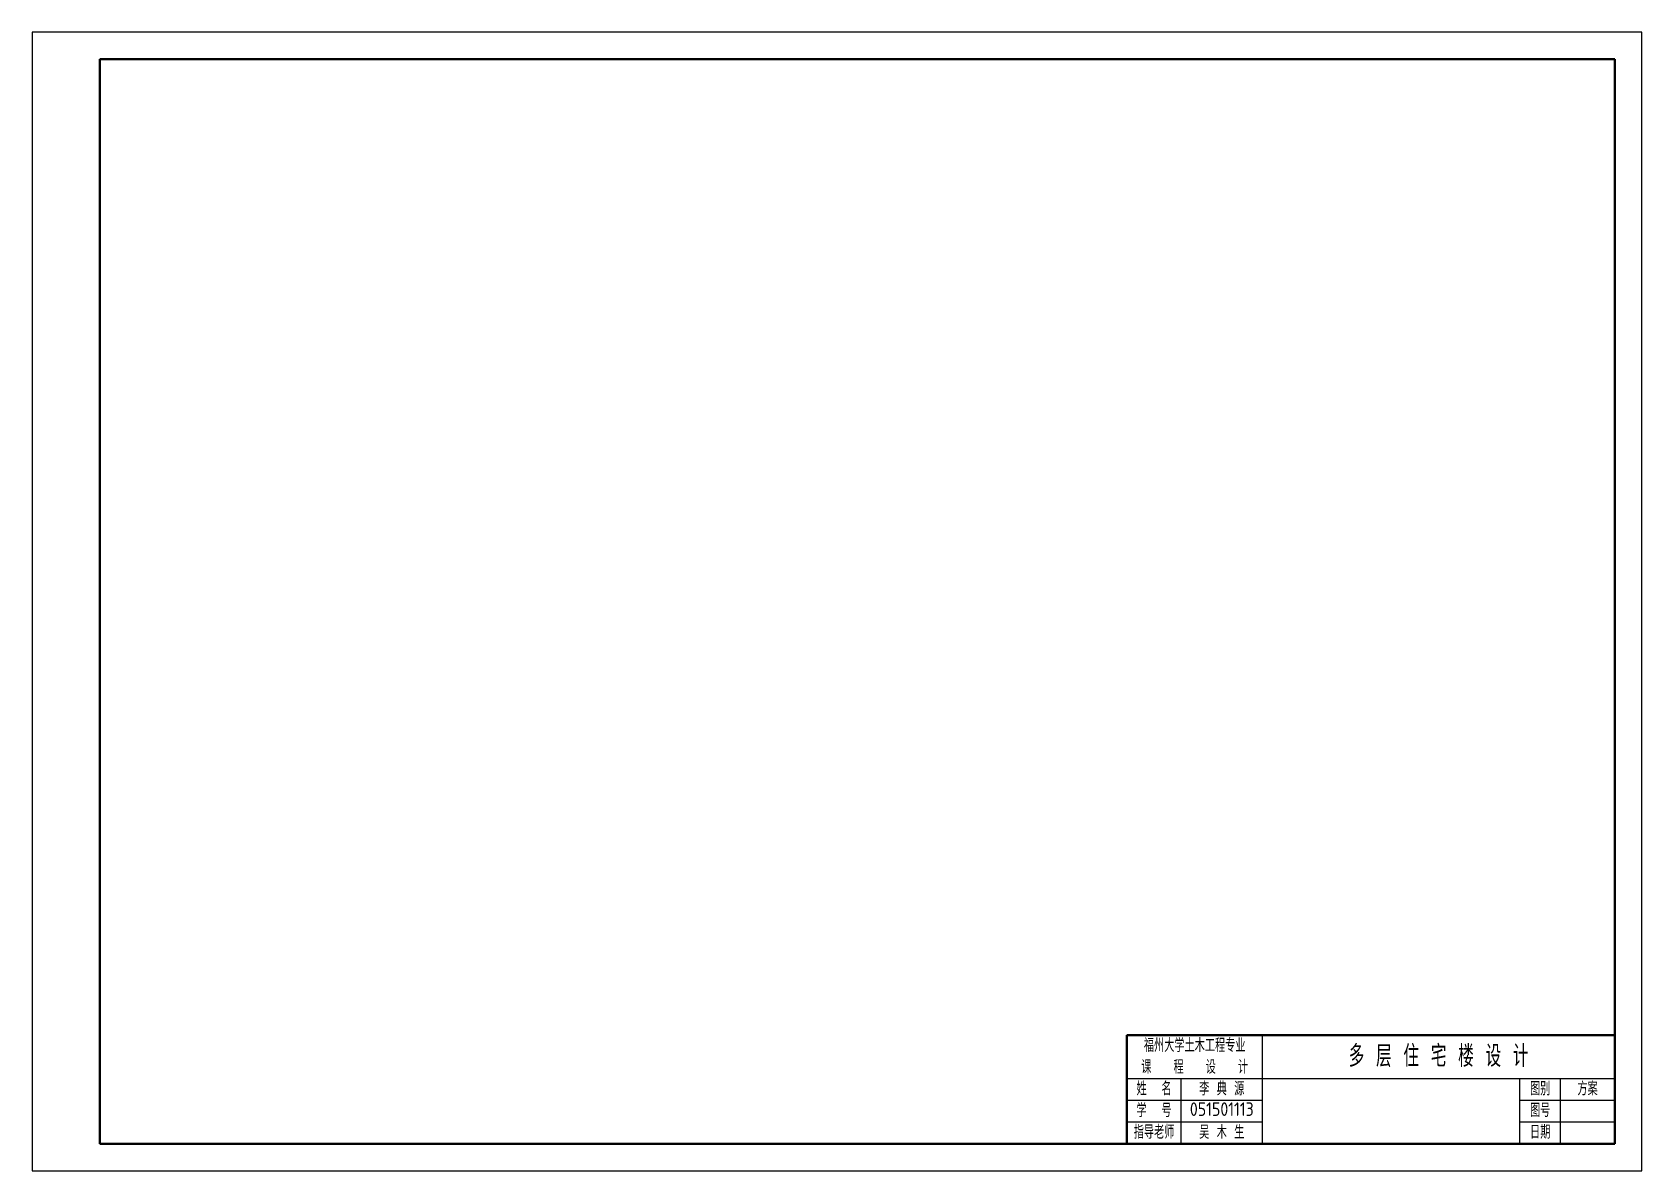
# Model space of a CAD drawing. Header units: millimetres. Extents: x 0 to 594, y 0 to 420.
import ezdxf

# ---------------------------------------------------------------- set-up
doc = ezdxf.new("R2010")
doc.units = ezdxf.units.MM
doc.layers.add('frame', color=7, linetype='Continuous')
doc.layers.add('粗实', color=7, linetype='Continuous', lineweight=40)
doc.styles.add('Frame', font='gbenor.shx', dxfattribs={"bigfont": 'gbcbig.shx'})

msp = doc.modelspace()

# ---------------------------------------------------------------- linework, layer by layer
for p, q in [((594, 420), (0, 420)), ((0, 420), (0, 0)), ((594, 420), (0, 420)), ((0, 420), (0, 0)), ((594, 0), (594, 420)), ((594, 0), (594, 420)), ((454, 10), (454, 50)), ((404, 34), (584, 34)), ((424, 10), (424, 34)), ((454, 10), (454, 34)), ((549, 10), (549, 34)), ((564, 10), (564, 34)), ((404, 26), (454, 26)), ((549, 26), (584, 26)), ((404, 18), (454, 18)), ((549, 18), (584, 18)), ((0, 0), (594, 0)), ((0, 0), (594, 0))]:
    msp.add_line(p, q)
at = {"layer": '粗实'}
for p, q in [((584, 410), (25, 410)), ((25, 410), (25, 10)), ((584, 410), (25, 410)), ((25, 410), (25, 10)), ((584, 10), (584, 410)), ((584, 10), (584, 410)), ((404, 50), (584, 50)), ((404, 10), (404, 50)), ((25, 10), (584, 10)), ((25, 10), (584, 10))]:
    msp.add_line(p, q, dxfattribs=at)

# ---------------------------------------------------------------- texts
at = {"layer": 'frame', "attachment_point": 5, "style": 'Frame'}
for s, width, insert, char_height in [('福州大学土木工程专业', 53.1258, (429, 46.29), 5), ('多 层 住 宅 楼 设 计', 130, (519, 42.29), 8), ('课   程   设   计', 50, (429, 38.3), 5), ('姓  名', 20, (414, 30.31), 5), ('李 典 源', 30, (439, 30.3), 5), ('图别', 15, (556.5, 30.31), 5), ('方案', 20, (574, 30.31), 5), ('学  号', 20, (414, 22.31), 5), ('051501113', 30, (439, 22.74), 5), ('图号', 15, (556.5, 22.35), 5), ('指导老师', 20, (414, 14.31), 5), ('吴 木 生', 30, (439, 14.29), 5), ('日期', 15, (556.5, 14.31), 5)]:
    msp.add_mtext_dynamic_manual_height_columns(s, width=width, gutter_width=12.5, heights=[0], dxfattribs=dict(at, insert=insert, char_height=char_height))

doc.saveas('drawing.dxf')
